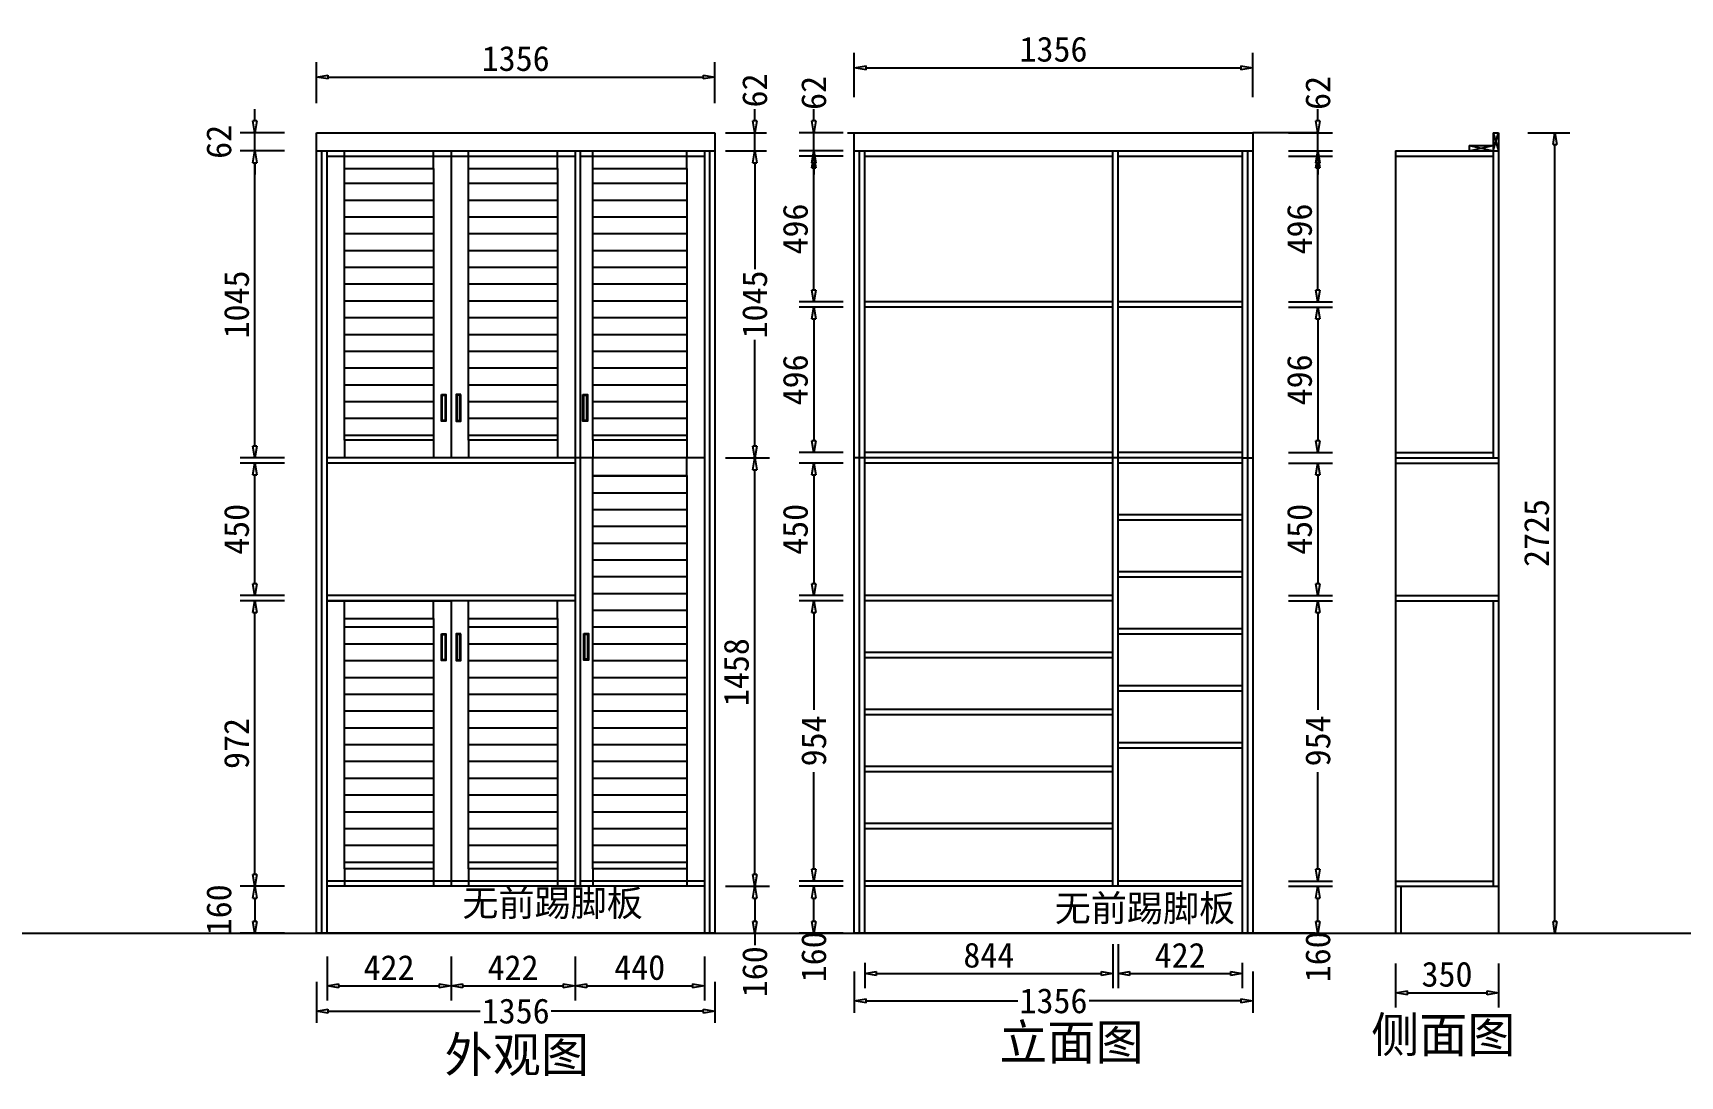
# Model space of a CAD drawing. Header units: millimetres. Extents: x 366509 to 398313, y -1245498 to -1202747.
# Drawn here: x 381936 to 387540, y -1241321 to -1237771 of the extents above; entities that cross this region are included whole.
import ezdxf

# ---------------------------------------------------------------- set-up
doc = ezdxf.new("R2010")
doc.units = ezdxf.units.MM
doc.header["$LTSCALE"] = 20
doc.layers.get('Defpoints').update_dxf_attribs({"color": 250})
doc.styles.get("Standard").update_dxf_attribs({"font": 'SimSun.ttf', "height": 85})
doc.dimstyles.new('200', dxfattribs={"dimtxt": 90, "dimasz": 40, "dimexe": 50, "dimexo": 100, "dimgap": 20, "dimtad": 1, "dimdec": 0, "dimtxsty": 'Standard', "dimblk": 'CLOSEDBLANK', "dimcen": 100, "dimdle": 50, "dimclrd": 256, "dimclre": 256, "dimclrt": 256, "dimadec": 0, "dimazin": 0, "dimtfac": 1, "dimtdec": 0, "dimtmove": 2, "dimatfit": 3, "dimldrblk": 'CLOSEDBLANK', "dimfxl": 100, "dimfxlon": 1, "dimlwd": 25, "dimlwe": 25, "dimarcsym": 0})
doc.dimstyles.new('周文晶', dxfattribs={"dimtxt": 70, "dimasz": 40, "dimexe": 40, "dimexo": 30, "dimgap": 10, "dimtad": 0, "dimdec": 0, "dimtxsty": 'Standard', "dimblk": 'CLOSEDBLANK', "dimcen": 200, "dimclrd": 256, "dimclre": 256, "dimadec": 0, "dimazin": 0, "dimtfac": 1, "dimtdec": 0, "dimtmove": 0, "dimatfit": 3, "dimldrblk": 'CLOSEDBLANK', "dimfxl": 100, "dimfxlon": 1, "dimarcsym": 0})

# ---------------------------------------------------------------- blocks, each defined once
blk = doc.blocks.new('_ClosedBlank')
at = {"color": 0, "linetype": 'ByBlock', "lineweight": -2}
for p, q in [((-1, 0.17), (0, 0)), ((-1, 0.17), (-1, -0.17)), ((0, 0), (-1, -0.17))]:
    blk.add_line(p, q, dxfattribs=at)
blk = doc.blocks.new('*D1593')
at = {"lineweight": 25, "transparency": 16777216}
for p, q in [((386208.2, -1240675.2), (386358.2, -1240675.2)), ((386308.2, -1240795.2), (386308.2, -1240715.2)), ((386208.2, -1240835.2), (386358.2, -1240835.2))]:
    blk.add_line(p, q, dxfattribs=at)
at = {"layer": 'Defpoints', "color": 0, "transparency": 16777216}
for p in [(386050.4, -1240675.2), (386308.2, -1240675.2), (386086.4, -1240835.2)]:
    blk.add_point(p, dxfattribs=at)
at = {"lineweight": 25, "transparency": 16777216, "xscale": 40, "yscale": 40, "zscale": 40}
for p, rotation in [((386308.2, -1240675.2), 90), ((386308.2, -1240835.2), 270)]:
    blk.add_blockref('_ClosedBlank', p, dxfattribs=dict(at, rotation=rotation))
at = {"lineweight": -3, "transparency": 16777216, "insert": (386308.2, -1240915.2), "char_height": 85, "attachment_point": 5, "rotation": 90}
blk.add_mtext('160', dxfattribs=at)
blk = doc.blocks.new('*D1598')
at = {"lineweight": 25, "transparency": 16777216}
for p, q in [((386208.2, -1239703.2), (386358.2, -1239703.2)), ((386308.2, -1239743.2), (386308.2, -1240074.3)), ((386308.2, -1240617.2), (386308.2, -1240286.2)), ((386208.2, -1240657.2), (386358.2, -1240657.2))]:
    blk.add_line(p, q, dxfattribs=at)
at = {"layer": 'Defpoints', "color": 0, "transparency": 16777216}
for p in [(386050.4, -1239703.2), (386308.2, -1239703.2), (386050.4, -1240657.2)]:
    blk.add_point(p, dxfattribs=at)
at = {"lineweight": 25, "transparency": 16777216, "xscale": 40, "yscale": 40, "zscale": 40}
for p, rotation in [((386308.2, -1239703.2), 90), ((386308.2, -1240657.2), 270)]:
    blk.add_blockref('_ClosedBlank', p, dxfattribs=dict(at, rotation=rotation))
at = {"lineweight": -3, "transparency": 16777216, "insert": (386308.2, -1240180.2), "char_height": 85, "attachment_point": 5, "rotation": 90}
blk.add_mtext('954', dxfattribs=at)
blk = doc.blocks.new('*D1599')
at = {"lineweight": 25, "transparency": 16777216}
for p, q in [((386208.2, -1239235.2), (386358.2, -1239235.2)), ((386308.2, -1239275.2), (386308.2, -1239645.2)), ((386208.2, -1239685.2), (386358.2, -1239685.2))]:
    blk.add_line(p, q, dxfattribs=at)
at = {"layer": 'Defpoints', "color": 0, "transparency": 16777216}
for p in [(386050.4, -1239235.2), (386050.4, -1239685.2), (386308.2, -1239685.2)]:
    blk.add_point(p, dxfattribs=at)
at = {"lineweight": 25, "transparency": 16777216, "xscale": 40, "yscale": 40, "zscale": 40}
for p, rotation in [((386308.2, -1239235.2), 90), ((386308.2, -1239685.2), 270)]:
    blk.add_blockref('_ClosedBlank', p, dxfattribs=dict(at, rotation=rotation))
at = {"lineweight": -3, "transparency": 16777216, "insert": (386245.7, -1239460.2), "char_height": 85, "attachment_point": 5, "rotation": 90}
blk.add_mtext('450', dxfattribs=at)
blk = doc.blocks.new('*D1600')
at = {"lineweight": 25, "transparency": 16777216}
for p, q in [((386208.2, -1238703.7), (386358.2, -1238703.7)), ((386308.2, -1238743.7), (386308.2, -1239159.2)), ((386208.2, -1239199.2), (386358.2, -1239199.2))]:
    blk.add_line(p, q, dxfattribs=at)
at = {"layer": 'Defpoints', "color": 0, "transparency": 16777216}
for p in [(386050.4, -1238703.7), (386050.4, -1239199.2), (386308.2, -1239199.2)]:
    blk.add_point(p, dxfattribs=at)
at = {"lineweight": 25, "transparency": 16777216, "xscale": 40, "yscale": 40, "zscale": 40}
for p, rotation in [((386308.2, -1238703.7), 90), ((386308.2, -1239199.2), 270)]:
    blk.add_blockref('_ClosedBlank', p, dxfattribs=dict(at, rotation=rotation))
at = {"lineweight": -3, "transparency": 16777216, "insert": (386245.7, -1238951.5), "char_height": 85, "attachment_point": 5, "rotation": 90}
blk.add_mtext('496', dxfattribs=at)
blk = doc.blocks.new('*D1601')
at = {"lineweight": 25, "transparency": 16777216}
for p, q in [((386208.2, -1238190.2), (386358.2, -1238190.2)), ((386308.2, -1238645.7), (386308.2, -1238230.2)), ((386208.2, -1238685.7), (386358.2, -1238685.7))]:
    blk.add_line(p, q, dxfattribs=at)
at = {"layer": 'Defpoints', "color": 0, "transparency": 16777216}
for p in [(386050.4, -1238190.2), (386308.2, -1238190.2), (386050.4, -1238685.7)]:
    blk.add_point(p, dxfattribs=at)
at = {"lineweight": 25, "transparency": 16777216, "xscale": 40, "yscale": 40, "zscale": 40}
for p, rotation in [((386308.2, -1238190.2), 90), ((386308.2, -1238685.7), 270)]:
    blk.add_blockref('_ClosedBlank', p, dxfattribs=dict(at, rotation=rotation))
at = {"lineweight": -3, "transparency": 16777216, "insert": (386245.7, -1238438), "char_height": 85, "attachment_point": 5, "rotation": 90}
blk.add_mtext('496', dxfattribs=at)
blk = doc.blocks.new('*D1602')
at = {"lineweight": 25, "transparency": 16777216}
for p, q in [((386308.2, -1238070.2), (386308.2, -1238030.2)), ((386208.2, -1238110.2), (386358.2, -1238110.2)), ((386308.2, -1238172.2), (386308.2, -1238110.2)), ((386208.2, -1238172.2), (386358.2, -1238172.2)), ((386308.2, -1238212.2), (386308.2, -1238252.2))]:
    blk.add_line(p, q, dxfattribs=at)
at = {"layer": 'Defpoints', "color": 0, "transparency": 16777216}
for p in [(386086.4, -1238110.2), (386308.2, -1238110.2), (386086.4, -1238172.2)]:
    blk.add_point(p, dxfattribs=at)
at = {"lineweight": 25, "transparency": 16777216, "xscale": 40, "yscale": 40, "zscale": 40}
for p, rotation in [((386308.2, -1238110.2), 270), ((386308.2, -1238172.2), 90)]:
    blk.add_blockref('_ClosedBlank', p, dxfattribs=dict(at, rotation=rotation))
at = {"lineweight": -3, "transparency": 16777216, "insert": (386308.2, -1237974.7), "char_height": 85, "attachment_point": 5, "rotation": 90}
blk.add_mtext('62', dxfattribs=at)
blk = doc.blocks.new('*D1603')
at = {"lineweight": 25, "transparency": 16777216}
for p, q in [((385610.4, -1240872.4), (385610.4, -1241022.4)), ((384766.4, -1240935.2), (384766.4, -1241022.4)), ((384806.4, -1240972.4), (385570.4, -1240972.4))]:
    blk.add_line(p, q, dxfattribs=at)
at = {"layer": 'Defpoints', "color": 0, "transparency": 16777216}
for p in [(385610.4, -1240657.2), (384766.4, -1240835.2), (385610.4, -1240972.4)]:
    blk.add_point(p, dxfattribs=at)
at = {"lineweight": 25, "transparency": 16777216, "xscale": 40, "yscale": 40, "zscale": 40, "rotation": 180}
blk.add_blockref('_ClosedBlank', (384766.4, -1240972.4), dxfattribs=at)
at = {"lineweight": 25, "transparency": 16777216, "xscale": 40, "yscale": 40, "zscale": 40}
blk.add_blockref('_ClosedBlank', (385610.4, -1240972.4), dxfattribs=at)
at = {"lineweight": -3, "transparency": 16777216, "insert": (385188.4, -1240909.9), "char_height": 85, "attachment_point": 5}
blk.add_mtext('844', dxfattribs=at)
blk = doc.blocks.new('*D1604')
at = {"lineweight": 25, "transparency": 16777216}
for p, q in [((385628.4, -1240872.4), (385628.4, -1241022.4)), ((386050.4, -1240935.2), (386050.4, -1241022.4)), ((385668.4, -1240972.4), (386010.4, -1240972.4))]:
    blk.add_line(p, q, dxfattribs=at)
at = {"layer": 'Defpoints', "color": 0, "transparency": 16777216}
for p in [(385628.4, -1240657.2), (386050.4, -1240835.2), (386050.4, -1240972.4)]:
    blk.add_point(p, dxfattribs=at)
at = {"lineweight": 25, "transparency": 16777216, "xscale": 40, "yscale": 40, "zscale": 40, "rotation": 180}
blk.add_blockref('_ClosedBlank', (385628.4, -1240972.4), dxfattribs=at)
at = {"lineweight": 25, "transparency": 16777216, "xscale": 40, "yscale": 40, "zscale": 40}
blk.add_blockref('_ClosedBlank', (386050.4, -1240972.4), dxfattribs=at)
at = {"lineweight": -3, "transparency": 16777216, "insert": (385839.4, -1240909.9), "char_height": 85, "attachment_point": 5}
blk.add_mtext('422', dxfattribs=at)
blk = doc.blocks.new('*D1605')
at = {"lineweight": 25, "transparency": 16777216}
for p, q in [((384730.4, -1237988.9), (384730.4, -1237838.9)), ((384770.4, -1237888.9), (386046.4, -1237888.9)), ((386086.4, -1237988.9), (386086.4, -1237838.9))]:
    blk.add_line(p, q, dxfattribs=at)
at = {"layer": 'Defpoints', "color": 0, "transparency": 16777216}
for p in [(386086.4, -1237888.9), (384730.4, -1238110.2), (386086.4, -1238110.2)]:
    blk.add_point(p, dxfattribs=at)
at = {"lineweight": 25, "transparency": 16777216, "xscale": 40, "yscale": 40, "zscale": 40, "rotation": 180}
blk.add_blockref('_ClosedBlank', (384730.4, -1237888.9), dxfattribs=at)
at = {"lineweight": 25, "transparency": 16777216, "xscale": 40, "yscale": 40, "zscale": 40}
blk.add_blockref('_ClosedBlank', (386086.4, -1237888.9), dxfattribs=at)
at = {"lineweight": -3, "transparency": 16777216, "insert": (385408.4, -1237826.4), "char_height": 85, "attachment_point": 5}
blk.add_mtext('1356', dxfattribs=at)
blk = doc.blocks.new('*D1594')
at = {"lineweight": 25, "transparency": 16777216}
for p, q in [((382936.3, -1240914.2), (382936.3, -1241064.2)), ((383358.3, -1240914.2), (383358.3, -1241064.2)), ((382976.3, -1241014.2), (383318.3, -1241014.2))]:
    blk.add_line(p, q, dxfattribs=at)
at = {"layer": 'Defpoints', "color": 0, "transparency": 16777216}
for p in [(382936.3, -1240812.6), (383358.3, -1240812.6), (383358.3, -1241014.2)]:
    blk.add_point(p, dxfattribs=at)
at = {"lineweight": 25, "transparency": 16777216, "xscale": 40, "yscale": 40, "zscale": 40, "rotation": 180}
blk.add_blockref('_ClosedBlank', (382936.3, -1241014.2), dxfattribs=at)
at = {"lineweight": 25, "transparency": 16777216, "xscale": 40, "yscale": 40, "zscale": 40}
blk.add_blockref('_ClosedBlank', (383358.3, -1241014.2), dxfattribs=at)
at = {"lineweight": -3, "transparency": 16777216, "insert": (383147.3, -1240951.7), "char_height": 85, "attachment_point": 5}
blk.add_mtext('422', dxfattribs=at)
blk = doc.blocks.new('*D1595')
at = {"lineweight": 25, "transparency": 16777216}
for p, q in [((383358.3, -1240914.2), (383358.3, -1241064.2)), ((383780.3, -1240914.2), (383780.3, -1241064.2)), ((383398.3, -1241014.2), (383740.3, -1241014.2))]:
    blk.add_line(p, q, dxfattribs=at)
at = {"layer": 'Defpoints', "color": 0, "transparency": 16777216}
for p in [(383358.3, -1240812.6), (383780.3, -1240812.6), (383780.3, -1241014.2)]:
    blk.add_point(p, dxfattribs=at)
at = {"lineweight": 25, "transparency": 16777216, "xscale": 40, "yscale": 40, "zscale": 40, "rotation": 180}
blk.add_blockref('_ClosedBlank', (383358.3, -1241014.2), dxfattribs=at)
at = {"lineweight": 25, "transparency": 16777216, "xscale": 40, "yscale": 40, "zscale": 40}
blk.add_blockref('_ClosedBlank', (383780.3, -1241014.2), dxfattribs=at)
at = {"lineweight": -3, "transparency": 16777216, "insert": (383569.3, -1240951.7), "char_height": 85, "attachment_point": 5}
blk.add_mtext('422', dxfattribs=at)
blk = doc.blocks.new('*D1596')
at = {"lineweight": 25, "transparency": 16777216}
for p, q in [((383780.3, -1240914.2), (383780.3, -1241064.2)), ((384220.3, -1240914.2), (384220.3, -1241064.2)), ((383820.3, -1241014.2), (384180.3, -1241014.2))]:
    blk.add_line(p, q, dxfattribs=at)
at = {"layer": 'Defpoints', "color": 0, "transparency": 16777216}
for p in [(383780.3, -1240812.6), (384220.3, -1240812.6), (384220.3, -1241014.2)]:
    blk.add_point(p, dxfattribs=at)
at = {"lineweight": 25, "transparency": 16777216, "xscale": 40, "yscale": 40, "zscale": 40, "rotation": 180}
blk.add_blockref('_ClosedBlank', (383780.3, -1241014.2), dxfattribs=at)
at = {"lineweight": 25, "transparency": 16777216, "xscale": 40, "yscale": 40, "zscale": 40}
blk.add_blockref('_ClosedBlank', (384220.3, -1241014.2), dxfattribs=at)
at = {"lineweight": -3, "transparency": 16777216, "insert": (384000.3, -1240951.7), "char_height": 85, "attachment_point": 5}
blk.add_mtext('440', dxfattribs=at)
blk = doc.blocks.new('*D1606')
at = {"lineweight": 25, "transparency": 16777216}
for p, q in [((382791.1, -1240675.2), (382641.1, -1240675.2)), ((382691.1, -1240715.2), (382691.1, -1240795.2)), ((382791.1, -1240835.2), (382641.1, -1240835.2))]:
    blk.add_line(p, q, dxfattribs=at)
at = {"layer": 'Defpoints', "color": 0, "transparency": 16777216}
for p in [(382936.3, -1240675.2), (382691.1, -1240835.2), (382900.3, -1240835.2)]:
    blk.add_point(p, dxfattribs=at)
at = {"lineweight": 25, "transparency": 16777216, "xscale": 40, "yscale": 40, "zscale": 40}
for p, rotation in [((382691.1, -1240675.2), 90), ((382691.1, -1240835.2), 270)]:
    blk.add_blockref('_ClosedBlank', p, dxfattribs=dict(at, rotation=rotation))
at = {"lineweight": -3, "transparency": 16777216, "insert": (382568.6, -1240755.2), "char_height": 85, "attachment_point": 5, "rotation": 90}
blk.add_mtext('160', dxfattribs=at)
blk = doc.blocks.new('*D1607')
at = {"lineweight": 25, "transparency": 16777216}
for p, q in [((382791.1, -1239703.2), (382641.1, -1239703.2)), ((382691.1, -1240635.2), (382691.1, -1239743.2)), ((382791.1, -1240675.2), (382641.1, -1240675.2))]:
    blk.add_line(p, q, dxfattribs=at)
at = {"layer": 'Defpoints', "color": 0, "transparency": 16777216}
for p in [(382691.1, -1239703.2), (382936.3, -1239703.2), (382936.3, -1240675.2)]:
    blk.add_point(p, dxfattribs=at)
at = {"lineweight": 25, "transparency": 16777216, "xscale": 40, "yscale": 40, "zscale": 40}
for p, rotation in [((382691.1, -1239703.2), 90), ((382691.1, -1240675.2), 270)]:
    blk.add_blockref('_ClosedBlank', p, dxfattribs=dict(at, rotation=rotation))
at = {"lineweight": -3, "transparency": 16777216, "insert": (382628.6, -1240189.2), "char_height": 85, "attachment_point": 5, "rotation": 90}
blk.add_mtext('972', dxfattribs=at)
blk = doc.blocks.new('*D1608')
at = {"lineweight": 25, "transparency": 16777216}
for p, q in [((382791.1, -1239235.2), (382641.1, -1239235.2)), ((382691.1, -1239645.2), (382691.1, -1239275.2)), ((382791.1, -1239685.2), (382641.1, -1239685.2))]:
    blk.add_line(p, q, dxfattribs=at)
at = {"layer": 'Defpoints', "color": 0, "transparency": 16777216}
for p in [(382691.1, -1239235.2), (382936.3, -1239235.2), (382936.3, -1239685.2)]:
    blk.add_point(p, dxfattribs=at)
at = {"lineweight": 25, "transparency": 16777216, "xscale": 40, "yscale": 40, "zscale": 40}
for p, rotation in [((382691.1, -1239235.2), 90), ((382691.1, -1239685.2), 270)]:
    blk.add_blockref('_ClosedBlank', p, dxfattribs=dict(at, rotation=rotation))
at = {"lineweight": -3, "transparency": 16777216, "insert": (382628.6, -1239460.2), "char_height": 85, "attachment_point": 5, "rotation": 90}
blk.add_mtext('450', dxfattribs=at)
blk = doc.blocks.new('*D1609')
at = {"lineweight": 25, "transparency": 16777216}
for p, q in [((382791.1, -1238172.2), (382641.1, -1238172.2)), ((382691.1, -1239177.2), (382691.1, -1238212.2)), ((382791.1, -1239217.2), (382641.1, -1239217.2))]:
    blk.add_line(p, q, dxfattribs=at)
at = {"layer": 'Defpoints', "color": 0, "transparency": 16777216}
for p in [(382691.1, -1238172.2), (382936.3, -1238172.2), (382936.3, -1239217.2)]:
    blk.add_point(p, dxfattribs=at)
at = {"lineweight": 25, "transparency": 16777216, "xscale": 40, "yscale": 40, "zscale": 40}
for p, rotation in [((382691.1, -1238172.2), 90), ((382691.1, -1239217.2), 270)]:
    blk.add_blockref('_ClosedBlank', p, dxfattribs=dict(at, rotation=rotation))
at = {"lineweight": -3, "transparency": 16777216, "insert": (382628.6, -1238694.7), "char_height": 85, "attachment_point": 5, "rotation": 90}
blk.add_mtext('1045', dxfattribs=at)
blk = doc.blocks.new('*D1610')
at = {"lineweight": 25, "transparency": 16777216}
for p, q in [((382691.1, -1238070.2), (382691.1, -1238030.2)), ((382791.1, -1238110.2), (382641.1, -1238110.2)), ((382691.1, -1238172.2), (382691.1, -1238110.2)), ((382791.1, -1238172.2), (382641.1, -1238172.2)), ((382691.1, -1238212.2), (382691.1, -1238252.2))]:
    blk.add_line(p, q, dxfattribs=at)
at = {"layer": 'Defpoints', "color": 0, "transparency": 16777216}
for p in [(382691.1, -1238110.2), (382900.3, -1238110.2), (382936.3, -1238172.2)]:
    blk.add_point(p, dxfattribs=at)
at = {"lineweight": 25, "transparency": 16777216, "xscale": 40, "yscale": 40, "zscale": 40}
for p, rotation in [((382691.1, -1238110.2), 270), ((382691.1, -1238172.2), 90)]:
    blk.add_blockref('_ClosedBlank', p, dxfattribs=dict(at, rotation=rotation))
at = {"lineweight": -3, "transparency": 16777216, "insert": (382568.6, -1238141.2), "char_height": 85, "attachment_point": 5, "rotation": 90}
blk.add_mtext('62', dxfattribs=at)
blk = doc.blocks.new('*D1611')
at = {"lineweight": 25, "transparency": 16777216}
for p, q in [((382900.3, -1238010.2), (382900.3, -1237870.6)), ((384256.3, -1238010.2), (384256.3, -1237870.6)), ((382940.3, -1237920.6), (384216.3, -1237920.6))]:
    blk.add_line(p, q, dxfattribs=at)
at = {"layer": 'Defpoints', "color": 0, "transparency": 16777216}
for p in [(384256.3, -1237920.6), (382900.3, -1238110.2), (384256.3, -1238110.2)]:
    blk.add_point(p, dxfattribs=at)
at = {"lineweight": 25, "transparency": 16777216, "xscale": 40, "yscale": 40, "zscale": 40, "rotation": 180}
blk.add_blockref('_ClosedBlank', (382900.3, -1237920.6), dxfattribs=at)
at = {"lineweight": 25, "transparency": 16777216, "xscale": 40, "yscale": 40, "zscale": 40}
blk.add_blockref('_ClosedBlank', (384256.3, -1237920.6), dxfattribs=at)
at = {"lineweight": -3, "transparency": 16777216, "insert": (383578.3, -1237858.1), "char_height": 85, "attachment_point": 5}
blk.add_mtext('1356', dxfattribs=at)
blk = doc.blocks.new('*D1612')
at = {"lineweight": 25, "transparency": 16777216}
for p, q in [((384320.3, -1239217.2), (384442, -1239217.2)), ((384392, -1240635.2), (384392, -1239257.2)), ((384320.3, -1240675.2), (384442, -1240675.2))]:
    blk.add_line(p, q, dxfattribs=at)
at = {"layer": 'Defpoints', "color": 0, "transparency": 16777216}
for p in [(384220.3, -1239217.2), (384392, -1239217.2), (384220.3, -1240675.2)]:
    blk.add_point(p, dxfattribs=at)
at = {"lineweight": 25, "transparency": 16777216, "xscale": 40, "yscale": 40, "zscale": 40}
for p, rotation in [((384392, -1239217.2), 90), ((384392, -1240675.2), 270)]:
    blk.add_blockref('_ClosedBlank', p, dxfattribs=dict(at, rotation=rotation))
at = {"lineweight": -3, "transparency": 16777216, "insert": (384329.5, -1239946.2), "char_height": 85, "attachment_point": 5, "rotation": 90}
blk.add_mtext('1458', dxfattribs=at)
blk = doc.blocks.new('*D1613')
at = {"lineweight": 25, "transparency": 16777216}
for p, q in [((386572.5, -1240937.4), (386572.5, -1241087.4)), ((386922.5, -1240937.4), (386922.5, -1241087.4)), ((386612.5, -1241037.4), (386882.5, -1241037.4))]:
    blk.add_line(p, q, dxfattribs=at)
at = {"layer": 'Defpoints', "color": 0, "transparency": 16777216}
for p in [(386572.5, -1240835.2), (386922.5, -1240835.2), (386922.5, -1241037.4)]:
    blk.add_point(p, dxfattribs=at)
at = {"lineweight": 25, "transparency": 16777216, "xscale": 40, "yscale": 40, "zscale": 40, "rotation": 180}
blk.add_blockref('_ClosedBlank', (386572.5, -1241037.4), dxfattribs=at)
at = {"lineweight": 25, "transparency": 16777216, "xscale": 40, "yscale": 40, "zscale": 40}
blk.add_blockref('_ClosedBlank', (386922.5, -1241037.4), dxfattribs=at)
at = {"lineweight": -3, "transparency": 16777216, "insert": (386747.5, -1240974.9), "char_height": 85, "attachment_point": 5}
blk.add_mtext('350', dxfattribs=at)
blk = doc.blocks.new('*D1597')
at = {"lineweight": 25, "transparency": 16777216}
for p, q in [((387022.5, -1238110.2), (387164.9, -1238110.2)), ((387114.9, -1240795.2), (387114.9, -1238150.2)), ((387022.5, -1240835.2), (387164.9, -1240835.2))]:
    blk.add_line(p, q, dxfattribs=at)
at = {"layer": 'Defpoints', "color": 0, "transparency": 16777216}
for p in [(386922.5, -1238110.2), (387114.9, -1238110.2), (386922.5, -1240835.2)]:
    blk.add_point(p, dxfattribs=at)
at = {"lineweight": 25, "transparency": 16777216, "xscale": 40, "yscale": 40, "zscale": 40}
for p, rotation in [((387114.9, -1238110.2), 90), ((387114.9, -1240835.2), 270)]:
    blk.add_blockref('_ClosedBlank', p, dxfattribs=dict(at, rotation=rotation))
at = {"lineweight": -3, "transparency": 16777216, "insert": (387052.4, -1239472.7), "char_height": 85, "attachment_point": 5, "rotation": 90}
blk.add_mtext('2725', dxfattribs=at)
blk = doc.blocks.new('*D1614')
at = {"lineweight": -2, "transparency": 16777216}
for p, q in [((384292, -1240675.2), (384432, -1240675.2)), ((384392, -1240715.2), (384392, -1240795.2)), ((384292, -1240835.2), (384432, -1240835.2)), ((384392, -1240835.2), (384392, -1240875.2))]:
    blk.add_line(p, q, dxfattribs=at)
at = {"layer": 'Defpoints', "color": 0, "transparency": 16777216}
for p in [(384220.3, -1240675.2), (384220.3, -1240835.2), (384392, -1240835.2)]:
    blk.add_point(p, dxfattribs=at)
at = {"lineweight": -2, "transparency": 16777216, "xscale": 40, "yscale": 40, "zscale": 40}
for p, rotation in [((384392, -1240675.2), 90), ((384392, -1240835.2), 270)]:
    blk.add_blockref('_ClosedBlank', p, dxfattribs=dict(at, rotation=rotation))
at = {"color": 0, "transparency": 16777216, "insert": (384392, -1240966), "char_height": 85, "attachment_point": 5, "rotation": 90}
blk.add_mtext('160', dxfattribs=at)
blk = doc.blocks.new('*D1615')
at = {"lineweight": -2, "transparency": 16777216}
for p, q in [((384292, -1238172.2), (384432, -1238172.2)), ((384392, -1238212.2), (384392, -1238574.5)), ((384392, -1239177.2), (384392, -1238815)), ((384292, -1239217.2), (384432, -1239217.2))]:
    blk.add_line(p, q, dxfattribs=at)
at = {"layer": 'Defpoints', "color": 0, "transparency": 16777216}
for p in [(384220.3, -1238172.2), (384392, -1238172.2), (384220.3, -1239217.2)]:
    blk.add_point(p, dxfattribs=at)
at = {"lineweight": -2, "transparency": 16777216, "xscale": 40, "yscale": 40, "zscale": 40}
for p, rotation in [((384392, -1238172.2), 90), ((384392, -1239217.2), 270)]:
    blk.add_blockref('_ClosedBlank', p, dxfattribs=dict(at, rotation=rotation))
at = {"color": 0, "transparency": 16777216, "insert": (384392, -1238694.7), "char_height": 85, "attachment_point": 5, "rotation": 90}
blk.add_mtext('1045', dxfattribs=at)
blk = doc.blocks.new('*D1616')
at = {"lineweight": -2, "transparency": 16777216}
for p, q in [((384392, -1238070.2), (384392, -1238030.2)), ((384292, -1238110.2), (384432, -1238110.2)), ((384392, -1238172.2), (384392, -1238110.2)), ((384292, -1238172.2), (384432, -1238172.2)), ((384392, -1238212.2), (384392, -1238252.2))]:
    blk.add_line(p, q, dxfattribs=at)
at = {"layer": 'Defpoints', "color": 0, "transparency": 16777216}
for p in [(384220.3, -1238110.2), (384392, -1238110.2), (384220.3, -1238172.2)]:
    blk.add_point(p, dxfattribs=at)
at = {"lineweight": -2, "transparency": 16777216, "xscale": 40, "yscale": 40, "zscale": 40}
for p, rotation in [((384392, -1238110.2), 270), ((384392, -1238172.2), 90)]:
    blk.add_blockref('_ClosedBlank', p, dxfattribs=dict(at, rotation=rotation))
at = {"color": 0, "transparency": 16777216, "insert": (384392, -1237966.4), "char_height": 85, "attachment_point": 5, "rotation": 90}
blk.add_mtext('62', dxfattribs=at)
blk = doc.blocks.new('*D1617')
at = {"lineweight": 25, "transparency": 16777216}
for p, q in [((384692.8, -1240675.2), (384542.8, -1240675.2)), ((384592.8, -1240795.2), (384592.8, -1240715.2)), ((384692.8, -1240835.2), (384542.8, -1240835.2))]:
    blk.add_line(p, q, dxfattribs=at)
at = {"layer": 'Defpoints', "color": 0, "transparency": 16777216}
for p in [(384592.8, -1240675.2), (384850.6, -1240675.2), (384814.6, -1240835.2)]:
    blk.add_point(p, dxfattribs=at)
at = {"lineweight": 25, "transparency": 16777216, "xscale": 40, "yscale": 40, "zscale": 40}
for p, rotation in [((384592.8, -1240675.2), 90), ((384592.8, -1240835.2), 270)]:
    blk.add_blockref('_ClosedBlank', p, dxfattribs=dict(at, rotation=rotation))
at = {"lineweight": -3, "transparency": 16777216, "insert": (384592.8, -1240915.2), "char_height": 85, "attachment_point": 5, "rotation": 90}
blk.add_mtext('160', dxfattribs=at)
blk = doc.blocks.new('*D1618')
at = {"lineweight": 25, "transparency": 16777216}
for p, q in [((384692.8, -1239703.2), (384542.8, -1239703.2)), ((384592.8, -1239743.2), (384592.8, -1240074.3)), ((384592.8, -1240617.2), (384592.8, -1240286.2)), ((384692.8, -1240657.2), (384542.8, -1240657.2))]:
    blk.add_line(p, q, dxfattribs=at)
at = {"layer": 'Defpoints', "color": 0, "transparency": 16777216}
for p in [(384592.8, -1239703.2), (384850.6, -1239703.2), (384850.6, -1240657.2)]:
    blk.add_point(p, dxfattribs=at)
at = {"lineweight": 25, "transparency": 16777216, "xscale": 40, "yscale": 40, "zscale": 40}
for p, rotation in [((384592.8, -1239703.2), 90), ((384592.8, -1240657.2), 270)]:
    blk.add_blockref('_ClosedBlank', p, dxfattribs=dict(at, rotation=rotation))
at = {"lineweight": -3, "transparency": 16777216, "insert": (384592.8, -1240180.2), "char_height": 85, "attachment_point": 5, "rotation": 90}
blk.add_mtext('954', dxfattribs=at)
blk = doc.blocks.new('*D1619')
at = {"lineweight": 25, "transparency": 16777216}
for p, q in [((384692.8, -1239235.2), (384542.8, -1239235.2)), ((384592.8, -1239275.2), (384592.8, -1239645.2)), ((384692.8, -1239685.2), (384542.8, -1239685.2))]:
    blk.add_line(p, q, dxfattribs=at)
at = {"layer": 'Defpoints', "color": 0, "transparency": 16777216}
for p in [(384850.6, -1239235.2), (384592.8, -1239685.2), (384850.6, -1239685.2)]:
    blk.add_point(p, dxfattribs=at)
at = {"lineweight": 25, "transparency": 16777216, "xscale": 40, "yscale": 40, "zscale": 40}
for p, rotation in [((384592.8, -1239235.2), 90), ((384592.8, -1239685.2), 270)]:
    blk.add_blockref('_ClosedBlank', p, dxfattribs=dict(at, rotation=rotation))
at = {"lineweight": -3, "transparency": 16777216, "insert": (384530.3, -1239460.2), "char_height": 85, "attachment_point": 5, "rotation": 90}
blk.add_mtext('450', dxfattribs=at)
blk = doc.blocks.new('*D1620')
at = {"lineweight": 25, "transparency": 16777216}
for p, q in [((384692.8, -1238703.7), (384542.8, -1238703.7)), ((384592.8, -1238743.7), (384592.8, -1239159.2)), ((384692.8, -1239199.2), (384542.8, -1239199.2))]:
    blk.add_line(p, q, dxfattribs=at)
at = {"layer": 'Defpoints', "color": 0, "transparency": 16777216}
for p in [(384850.6, -1238703.7), (384592.8, -1239199.2), (384850.6, -1239199.2)]:
    blk.add_point(p, dxfattribs=at)
at = {"lineweight": 25, "transparency": 16777216, "xscale": 40, "yscale": 40, "zscale": 40}
for p, rotation in [((384592.8, -1238703.7), 90), ((384592.8, -1239199.2), 270)]:
    blk.add_blockref('_ClosedBlank', p, dxfattribs=dict(at, rotation=rotation))
at = {"lineweight": -3, "transparency": 16777216, "insert": (384530.3, -1238951.5), "char_height": 85, "attachment_point": 5, "rotation": 90}
blk.add_mtext('496', dxfattribs=at)
blk = doc.blocks.new('*D1621')
at = {"lineweight": 25, "transparency": 16777216}
for p, q in [((384692.8, -1238190.2), (384542.8, -1238190.2)), ((384592.8, -1238645.7), (384592.8, -1238230.2)), ((384692.8, -1238685.7), (384542.8, -1238685.7))]:
    blk.add_line(p, q, dxfattribs=at)
at = {"layer": 'Defpoints', "color": 0, "transparency": 16777216}
for p in [(384592.8, -1238190.2), (384850.6, -1238190.2), (384850.6, -1238685.7)]:
    blk.add_point(p, dxfattribs=at)
at = {"lineweight": 25, "transparency": 16777216, "xscale": 40, "yscale": 40, "zscale": 40}
for p, rotation in [((384592.8, -1238190.2), 90), ((384592.8, -1238685.7), 270)]:
    blk.add_blockref('_ClosedBlank', p, dxfattribs=dict(at, rotation=rotation))
at = {"lineweight": -3, "transparency": 16777216, "insert": (384530.3, -1238438), "char_height": 85, "attachment_point": 5, "rotation": 90}
blk.add_mtext('496', dxfattribs=at)
blk = doc.blocks.new('*D1622')
at = {"lineweight": 25, "transparency": 16777216}
for p, q in [((384592.8, -1238070.2), (384592.8, -1238030.2)), ((384692.8, -1238110.2), (384542.8, -1238110.2)), ((384592.8, -1238172.2), (384592.8, -1238110.2)), ((384692.8, -1238172.2), (384542.8, -1238172.2)), ((384592.8, -1238212.2), (384592.8, -1238252.2))]:
    blk.add_line(p, q, dxfattribs=at)
at = {"layer": 'Defpoints', "color": 0, "transparency": 16777216}
for p in [(384592.8, -1238110.2), (384814.6, -1238110.2), (384814.6, -1238172.2)]:
    blk.add_point(p, dxfattribs=at)
at = {"lineweight": 25, "transparency": 16777216, "xscale": 40, "yscale": 40, "zscale": 40}
for p, rotation in [((384592.8, -1238110.2), 270), ((384592.8, -1238172.2), 90)]:
    blk.add_blockref('_ClosedBlank', p, dxfattribs=dict(at, rotation=rotation))
at = {"lineweight": -3, "transparency": 16777216, "insert": (384592.8, -1237974.7), "char_height": 85, "attachment_point": 5, "rotation": 90}
blk.add_mtext('62', dxfattribs=at)
blk = doc.blocks.new('*D1641')
at = {"lineweight": -2, "transparency": 16777216}
for p, q in [((382900.3, -1241000.2), (382900.3, -1241140.2)), ((384256.3, -1241000.2), (384256.3, -1241140.2)), ((382940.3, -1241100.2), (383457.3, -1241100.2)), ((384216.3, -1241100.2), (383699.2, -1241100.2))]:
    blk.add_line(p, q, dxfattribs=at)
at = {"layer": 'Defpoints', "color": 0, "transparency": 16777216}
for p in [(382900.3, -1240835.2), (384256.3, -1240835.2), (384256.3, -1241100.2)]:
    blk.add_point(p, dxfattribs=at)
at = {"lineweight": -2, "transparency": 16777216, "xscale": 40, "yscale": 40, "zscale": 40, "rotation": 180}
blk.add_blockref('_ClosedBlank', (382900.3, -1241100.2), dxfattribs=at)
at = {"lineweight": -2, "transparency": 16777216, "xscale": 40, "yscale": 40, "zscale": 40}
blk.add_blockref('_ClosedBlank', (384256.3, -1241100.2), dxfattribs=at)
at = {"color": 0, "transparency": 16777216, "insert": (383578.3, -1241100.2), "char_height": 85, "attachment_point": 5}
blk.add_mtext('1356', dxfattribs=at)
blk = doc.blocks.new('*D1642')
at = {"lineweight": -2, "transparency": 16777216}
for p, q in [((384730.4, -1240965.3), (384730.4, -1241105.3)), ((386086.4, -1240965.3), (386086.4, -1241105.3)), ((384770.4, -1241065.3), (385287.4, -1241065.3)), ((386046.4, -1241065.3), (385529.4, -1241065.3))]:
    blk.add_line(p, q, dxfattribs=at)
at = {"layer": 'Defpoints', "color": 0, "transparency": 16777216}
for p in [(384730.4, -1240835.2), (386086.4, -1240835.2), (386086.4, -1241065.3)]:
    blk.add_point(p, dxfattribs=at)
at = {"lineweight": -2, "transparency": 16777216, "xscale": 40, "yscale": 40, "zscale": 40, "rotation": 180}
blk.add_blockref('_ClosedBlank', (384730.4, -1241065.3), dxfattribs=at)
at = {"lineweight": -2, "transparency": 16777216, "xscale": 40, "yscale": 40, "zscale": 40}
blk.add_blockref('_ClosedBlank', (386086.4, -1241065.3), dxfattribs=at)
at = {"color": 0, "transparency": 16777216, "insert": (385408.4, -1241065.3), "char_height": 85, "attachment_point": 5}
blk.add_mtext('1356', dxfattribs=at)

msp = doc.modelspace()

# ---------------------------------------------------------------- hatches: boundary and pattern name
at = {"lineweight": -3}
h = msp.add_hatch(dxfattribs=at)
h.set_pattern_fill('LINE', color=251, scale=18, style=0)
h.set_pattern_definition([(0, (258445.726, -1233253.076), (0, 57.15), [])])
h.paths.add_polyline_path([(383298.267, -1238232.223), (382996.267, -1238232.223), (382996.267, -1239157.223), (383298.267, -1239157.223)])
h = msp.add_hatch(dxfattribs=at)
h.set_pattern_fill('LINE', color=251, scale=18, style=0)
h.set_pattern_definition([(0, (258867.726, -1233253.076), (0, 57.15), [])])
h.paths.add_polyline_path([(383720.267, -1238232.223), (383418.267, -1238232.223), (383418.267, -1239157.223), (383720.267, -1239157.223)])
h = msp.add_hatch(dxfattribs=at)
h.set_pattern_fill('LINE', color=251, scale=18, style=0)
h.set_pattern_definition([(0, (259289.726, -1233253.076), (0, 57.15), [])])
h.paths.add_polyline_path([(383840.267, -1239157.223), (384160.267, -1239157.223), (384160.267, -1238232.223), (383840.267, -1238232.223)])
h = msp.add_hatch(dxfattribs=at)
h.set_pattern_fill('LINE', color=251, scale=18, style=0)
h.set_pattern_definition([(0, (259289.726, -1233106.076), (0, 57.15), [])])
h.paths.add_polyline_path([(383840.267, -1240615.223), (384160.267, -1240615.223), (384160.267, -1239277.223), (383840.267, -1239277.223)])
h = msp.add_hatch(dxfattribs=at)
h.set_pattern_fill('LINE', color=251, scale=18, style=0)
h.set_pattern_definition([(0, (258445.726, -1233106.076), (0, 57.15), [])])
h.paths.add_polyline_path([(382996.267, -1240615.223), (383298.267, -1240615.223), (383298.267, -1239763.223), (382996.267, -1239763.223)])
h = msp.add_hatch(dxfattribs=at)
h.set_pattern_fill('LINE', color=251, scale=18, style=0)
h.set_pattern_definition([(0, (258867.726, -1233106.076), (0, 57.15), [])])
h.paths.add_polyline_path([(383418.267, -1240615.223), (383720.267, -1240615.223), (383720.267, -1239763.223), (383418.267, -1239763.223)])

# ---------------------------------------------------------------- linework, layer by layer
for p, q in [((382900.267, -1238110.223), (384256.267, -1238110.223)), ((382900.267, -1240835.223), (382900.267, -1238110.223)), ((384256.267, -1238110.223), (384256.267, -1240835.223)), ((384707.184, -1238110.223), (384932.054, -1238110.223)), ((384730.384, -1238110.223), (386086.384, -1238110.223)), ((384730.384, -1240835.223), (384730.384, -1238110.223)), ((386086.384, -1238110.223), (386086.384, -1240835.223)), ((386311.253, -1238110.223), (386086.384, -1238110.223)), ((386904.53, -1238110.223), (386922.53, -1238110.223)), ((386904.53, -1238110.223), (386904.53, -1238172.223)), ((386904.53, -1238172.223), (386922.53, -1238110.223)), ((386904.53, -1238110.223), (386922.53, -1238172.223)), ((386922.53, -1238110.223), (386922.53, -1238172.223)), ((386822.53, -1238154.223), (386904.53, -1238154.223)), ((386822.53, -1238154.223), (386822.53, -1238172.223)), ((386822.53, -1238172.223), (386904.53, -1238154.223)), ((386822.53, -1238154.223), (386904.53, -1238172.223)), ((382900.267, -1238172.223), (384256.267, -1238172.223)), ((382918.267, -1240835.223), (382918.267, -1238172.223)), ((382936.267, -1240835.223), (382936.267, -1238172.223)), ((382996.267, -1238232.223), (382996.267, -1238172.223)), ((383298.267, -1238232.223), (383298.267, -1238172.223)), ((383358.267, -1238172.223), (383358.267, -1239217.223)), ((383418.267, -1238232.223), (383418.267, -1238172.223)), ((383720.267, -1238232.223), (383720.267, -1238172.223)), ((383780.267, -1238172.223), (383780.267, -1239217.223)), ((383798.267, -1238172.223), (383798.267, -1239217.223)), ((383840.267, -1238232.223), (383840.267, -1238172.223)), ((384160.267, -1238232.223), (384160.267, -1238172.223)), ((384220.267, -1238172.223), (384220.267, -1240835.223)), ((384220.267, -1238172.223), (384220.267, -1239217.223)), ((384238.267, -1238172.223), (384238.267, -1240835.223)), ((384730.384, -1238172.223), (386086.384, -1238172.223)), ((384748.384, -1240835.223), (384748.384, -1238172.223)), ((384766.384, -1240835.223), (384766.384, -1238172.223)), ((384766.384, -1238190.223), (385610.384, -1238190.223)), ((385610.384, -1240675.223), (385610.384, -1238172.223)), ((385628.384, -1240675.223), (385628.384, -1238172.223)), ((385628.384, -1238190.223), (386050.384, -1238190.223)), ((386050.384, -1238172.223), (386050.384, -1240835.223)), ((386068.384, -1238172.223), (386068.384, -1240835.223)), ((386572.53, -1238172.223), (386922.53, -1238172.223)), ((386572.53, -1238172.223), (386572.53, -1240835.223)), ((386572.53, -1238190.223), (386904.53, -1238190.223)), ((386904.53, -1238172.223), (386904.53, -1239217.223)), ((386904.53, -1238190.223), (386904.53, -1239217.223)), ((386922.53, -1238172.223), (386922.53, -1240835.223)), ((385610.384, -1238685.723), (384766.384, -1238685.723)), ((385610.384, -1238703.723), (384766.384, -1238703.723)), ((386050.384, -1238685.723), (385628.384, -1238685.723)), ((386050.384, -1238703.723), (385628.384, -1238703.723)), ((382996.267, -1239157.223), (382996.267, -1239217.223)), ((383298.267, -1239157.223), (383298.267, -1239217.223)), ((383418.267, -1239157.223), (383418.267, -1239217.223)), ((383720.267, -1239157.223), (383720.267, -1239217.223)), ((383840.267, -1239157.223), (383840.267, -1239217.223)), ((384160.267, -1239157.223), (384160.267, -1239217.223)), ((384220.267, -1239217.223), (382936.267, -1239217.223)), ((383780.267, -1239217.223), (383780.267, -1240675.223)), ((383798.267, -1239217.223), (383798.267, -1240675.223)), ((383840.267, -1239277.223), (383840.267, -1239217.223)), ((384160.267, -1239277.223), (384160.267, -1239217.223)), ((384748.384, -1239217.223), (384730.384, -1239217.223)), ((384766.384, -1239217.223), (384748.384, -1239217.223)), ((385610.384, -1239199.223), (384766.384, -1239199.223)), ((386050.384, -1239217.223), (384766.384, -1239217.223)), ((386050.384, -1239199.223), (385628.384, -1239199.223)), ((386050.384, -1239217.223), (386068.384, -1239217.223)), ((386068.384, -1239217.223), (386086.384, -1239217.223)), ((386572.53, -1239199.223), (386904.53, -1239199.223)), ((386572.53, -1239217.223), (386922.53, -1239217.223)), ((383780.267, -1239235.223), (382936.267, -1239235.223)), ((385610.384, -1239235.223), (384766.384, -1239235.223)), ((386050.384, -1239235.223), (385628.384, -1239235.223)), ((386572.53, -1239235.223), (386922.53, -1239235.223)), ((386050.384, -1239411.223), (385628.384, -1239411.223)), ((386050.384, -1239429.223), (385628.384, -1239429.223)), ((386050.384, -1239605.223), (385628.384, -1239605.223)), ((386050.384, -1239623.223), (385628.384, -1239623.223)), ((383780.267, -1239685.223), (382936.267, -1239685.223)), ((383780.267, -1239703.223), (382936.267, -1239703.223)), ((382996.267, -1239763.223), (382996.267, -1239703.223)), ((383298.267, -1239763.223), (383298.267, -1239703.223)), ((383358.267, -1239703.223), (383358.267, -1240675.223)), ((383418.267, -1239763.223), (383418.267, -1239703.223)), ((383720.267, -1239763.223), (383720.267, -1239703.223)), ((384220.267, -1239703.223), (384220.267, -1240675.223)), ((385610.384, -1239685.223), (384766.384, -1239685.223)), ((385610.384, -1239703.223), (384766.384, -1239703.223)), ((386572.53, -1239685.223), (386922.53, -1239685.223)), ((386572.53, -1239703.223), (386922.53, -1239703.223)), ((386904.53, -1239703.223), (386904.53, -1240675.223)), ((386050.384, -1239799.223), (385628.384, -1239799.223)), ((386050.384, -1239817.223), (385628.384, -1239817.223)), ((385610.384, -1239879.223), (384766.384, -1239879.223)), ((385610.384, -1239897.223), (384766.384, -1239897.223)), ((386050.384, -1239993.223), (385628.384, -1239993.223)), ((386050.384, -1240011.223), (385628.384, -1240011.223)), ((385610.384, -1240073.223), (384766.384, -1240073.223)), ((385610.384, -1240091.223), (384766.384, -1240091.223)), ((386050.384, -1240187.223), (385628.384, -1240187.223)), ((386050.384, -1240205.223), (385628.384, -1240205.223)), ((385610.384, -1240267.223), (384766.384, -1240267.223)), ((385610.384, -1240285.223), (384766.384, -1240285.223)), ((385610.384, -1240461.223), (384766.384, -1240461.223)), ((385610.384, -1240479.223), (384766.384, -1240479.223)), ((382996.267, -1240615.223), (382996.267, -1240675.223)), ((383298.267, -1240615.223), (383298.267, -1240675.223)), ((383418.267, -1240615.223), (383418.267, -1240675.223)), ((383720.267, -1240615.223), (383720.267, -1240675.223)), ((383840.267, -1240615.223), (383840.267, -1240675.223)), ((384160.267, -1240615.223), (384160.267, -1240675.223)), ((384220.267, -1240675.223), (382936.267, -1240675.223)), ((385610.384, -1240657.223), (384766.384, -1240657.223)), ((386050.384, -1240675.223), (384766.384, -1240675.223)), ((386050.384, -1240657.223), (385628.384, -1240657.223)), ((386572.53, -1240657.223), (386904.53, -1240657.223)), ((386572.53, -1240675.223), (386922.53, -1240675.223)), ((386590.53, -1240675.223), (386590.53, -1240835.223)), ((384256.267, -1240835.223), (382900.267, -1240835.223)), ((386086.384, -1240835.223), (384730.384, -1240835.223)), ((386298.418, -1240835.223), (386086.384, -1240835.223)), ((386572.53, -1240835.223), (386922.53, -1240835.223))]:
    msp.add_line(p, q, dxfattribs=at)
at = {"color": 251, "lineweight": -3}
for p, q in [((382936.267, -1238190.223), (383780.267, -1238190.223)), ((383798.267, -1238190.223), (384220.267, -1238190.223)), ((383780.267, -1240657.223), (382936.267, -1240657.223)), ((384220.267, -1240657.223), (383798.267, -1240657.223))]:
    msp.add_line(p, q, dxfattribs=at)
msp.add_line((366509.141, -1240835.223), (398312.891, -1240835.223))
at = {"lineweight": -3}
for points in [[(383358.267, -1239217.223), (382936.267, -1239217.223), (382936.267, -1238172.223), (383358.267, -1238172.223)], [(383298.267, -1239157.223), (382996.267, -1239157.223), (382996.267, -1238232.223), (383298.267, -1238232.223)], [(383720.267, -1239157.223), (383418.267, -1239157.223), (383418.267, -1238232.223), (383720.267, -1238232.223)], [(384160.267, -1239157.223), (383840.267, -1239157.223), (383840.267, -1238232.223), (384160.267, -1238232.223)], [(383325.455, -1239001.081), (383340.96, -1239001.081), (383340.96, -1239092.443), (383325.455, -1239092.443)], [(383328.455, -1239004.081), (383337.96, -1239004.081), (383337.96, -1239089.443), (383328.455, -1239089.443)], [(383391.079, -1239001.081), (383375.574, -1239001.081), (383375.574, -1239092.443), (383391.079, -1239092.443)], [(383388.079, -1239004.081), (383378.574, -1239004.081), (383378.574, -1239089.443), (383388.079, -1239089.443)], [(383806.682, -1239001.081), (383822.187, -1239001.081), (383822.187, -1239092.443), (383806.682, -1239092.443)], [(383809.682, -1239004.081), (383819.187, -1239004.081), (383819.187, -1239089.443), (383809.682, -1239089.443)], [(383840.267, -1239277.223), (384160.267, -1239277.223), (384160.267, -1240615.223), (383840.267, -1240615.223)], [(382936.267, -1239703.223), (383358.267, -1239703.223), (383358.267, -1240675.223), (382936.267, -1240675.223)], [(382996.267, -1239763.223), (383298.267, -1239763.223), (383298.267, -1240615.223), (382996.267, -1240615.223)], [(383418.267, -1239763.223), (383720.267, -1239763.223), (383720.267, -1240615.223), (383418.267, -1240615.223)], [(383325.455, -1239815.672), (383340.96, -1239815.672), (383340.96, -1239907.035), (383325.455, -1239907.035)], [(383328.455, -1239818.672), (383337.96, -1239818.672), (383337.96, -1239904.035), (383328.455, -1239904.035)], [(383391.079, -1239815.672), (383375.574, -1239815.672), (383375.574, -1239907.035), (383391.079, -1239907.035)], [(383388.079, -1239818.672), (383378.574, -1239818.672), (383378.574, -1239904.035), (383388.079, -1239904.035)], [(383810.666, -1239814.266), (383826.171, -1239814.266), (383826.171, -1239905.628), (383810.666, -1239905.628)], [(383813.666, -1239817.266), (383823.171, -1239817.266), (383823.171, -1239902.628), (383813.666, -1239902.628)]]:
    msp.add_lwpolyline(points, close=True, dxfattribs=at)

# ---------------------------------------------------------------- texts
at = {"lineweight": -3, "attachment_point": 1}
for s, insert, char_height, width in [('无前踢脚板', (383396.847, -1240686.862), 90, 1124.59644), ('无前踢脚板', (385412.492, -1240704.665), 90, 1124.59644), ('立面图', (385223.832, -1241145.566), 120, 1869.59317), ('侧面图', (386489.418, -1241120.253), 120, 1869.59317), ('外观图', (383336.385, -1241187.964), 120, 1869.59317)]:
    msp.add_mtext(s, dxfattribs=dict(at, insert=insert, char_height=char_height, width=width))

# ---------------------------------------------------------------- dimensions: what is measured, and where the dimension line sits
at = {"lineweight": -3}
for base, p1, p2, picture, middle in [((386086.384, -1237888.894), (384730.384, -1238110.223), (386086.384, -1238110.223), '*D1605', (385408.384, -1237826.394)), ((384256.267, -1237920.631), (382900.267, -1238110.223), (384256.267, -1238110.223), '*D1611', (383578.267, -1237858.131)), ((385610.384, -1240972.432), (384766.384, -1240835.223), (385610.384, -1240657.223), '*D1603', (385188.384, -1240909.932)), ((386050.384, -1240972.432), (385628.384, -1240657.223), (386050.384, -1240835.223), '*D1604', (385839.384, -1240909.932)), ((383358.267, -1241014.235), (382936.267, -1240812.605), (383358.267, -1240812.605), '*D1594', (383147.267, -1240951.735)), ((383780.267, -1241014.235), (383358.267, -1240812.605), (383780.267, -1240812.605), '*D1595', (383569.267, -1240951.735)), ((384220.267, -1241014.235), (383780.267, -1240812.605), (384220.267, -1240812.605), '*D1596', (384000.267, -1240951.735)), ((386922.53, -1241037.416), (386572.53, -1240835.223), (386922.53, -1240835.223), '*D1613', (386747.53, -1240974.916))]:
    dim = msp.add_linear_dim(base=base, p1=p1, p2=p2, dimstyle='200', dxfattribs=at)
    dim.commit()
    dim.dimension.update_dxf_attribs({"geometry": picture, "text_midpoint": middle})
for base, p1, p2, picture, middle in [((384391.97, -1238110.223), (384220.267, -1238172.223), (384220.267, -1238110.223), '*D1616', (384391.97, -1237966.39)), ((384391.97, -1238172.223), (384220.267, -1239217.223), (384220.267, -1238172.223), '*D1615', (384391.97, -1238694.723)), ((384391.97, -1240835.223), (384220.267, -1240675.223), (384220.267, -1240835.223), '*D1614', (384391.97, -1240965.973))]:
    dim = msp.add_linear_dim(base=base, p1=p1, p2=p2, angle=90, dimstyle='周文晶')
    dim.commit()
    dim.dimension.update_dxf_attribs({"geometry": picture, "text_midpoint": middle})
for base, p1, p2, picture, middle in [((384592.8, -1238110.223), (384814.593, -1238172.223), (384814.593, -1238110.223), '*D1622', (384592.8, -1237974.713)), ((386308.177, -1238110.223), (386086.384, -1238172.223), (386086.384, -1238110.223), '*D1602', (386308.177, -1237974.713)), ((384592.8, -1239703.223), (384850.593, -1240657.223), (384850.593, -1239703.223), '*D1618', (384592.8, -1240180.223)), ((386308.177, -1239703.223), (386050.384, -1240657.223), (386050.384, -1239703.223), '*D1598', (386308.177, -1240180.223)), ((384592.8, -1240675.223), (384814.593, -1240835.223), (384850.593, -1240675.223), '*D1617', (384592.8, -1240915.223)), ((386308.177, -1240675.223), (386086.384, -1240835.223), (386050.384, -1240675.223), '*D1593', (386308.177, -1240915.223))]:
    dim = msp.add_linear_dim(base=base, p1=p1, p2=p2, angle=270, dimstyle='200', dxfattribs=at)
    dim.commit()
    dim.dimension.update_dxf_attribs({"geometry": picture, "text_midpoint": middle, "dimtype": 128})
for base, p1, p2, angle, picture, middle in [((382691.096, -1238110.223), (382936.267, -1238172.223), (382900.267, -1238110.223), 270, '*D1610', (382568.596, -1238141.223)), ((387114.891, -1238110.223), (386922.53, -1240835.223), (386922.53, -1238110.223), 90, '*D1597', (387052.391, -1239472.723)), ((382691.096, -1238172.223), (382936.267, -1239217.223), (382936.267, -1238172.223), 270, '*D1609', (382628.596, -1238694.723)), ((384592.799885422, -1238190.223353866), (384850.593056362, -1238685.723353866), (384850.593056362, -1238190.223353866), 270, '*D1621', (384530.299885422, -1238437.973353866)), ((386308.176677078, -1238190.223353866), (386050.383506138, -1238685.723353866), (386050.383506138, -1238190.223353866), 270, '*D1601', (386245.676677078, -1238437.973353866)), ((384592.799885422, -1239199.223353866), (384850.593056362, -1238703.723353866), (384850.593056362, -1239199.223353866), 270, '*D1620', (384530.299885422, -1238951.473353866)), ((386308.176677078, -1239199.223353866), (386050.383506138, -1238703.723353866), (386050.383506138, -1239199.223353866), 270, '*D1600', (386245.676677078, -1238951.473353866)), ((384391.97, -1239217.223), (384220.267, -1240675.223), (384220.267, -1239217.223), 90, '*D1612', (384329.47, -1239946.223)), ((382691.096, -1239235.223), (382936.267, -1239685.223), (382936.267, -1239235.223), 270, '*D1608', (382628.596, -1239460.223)), ((384592.8, -1239685.223), (384850.593, -1239235.223), (384850.593, -1239685.223), 270, '*D1619', (384530.3, -1239460.223)), ((386308.177, -1239685.223), (386050.384, -1239235.223), (386050.384, -1239685.223), 270, '*D1599', (386245.677, -1239460.223)), ((382691.096, -1239703.223), (382936.267, -1240675.223), (382936.267, -1239703.223), 270, '*D1607', (382628.596, -1240189.223)), ((382691.096, -1240835.223), (382936.267, -1240675.223), (382900.267, -1240835.223), 270, '*D1606', (382568.596, -1240755.223))]:
    dim = msp.add_linear_dim(base=base, p1=p1, p2=p2, angle=angle, dimstyle='200', dxfattribs=at)
    dim.commit()
    dim.dimension.update_dxf_attribs({"geometry": picture, "text_midpoint": middle})
for base, p1, p2, picture, middle in [((384256.267, -1241100.156), (382900.267, -1240835.223), (384256.267, -1240835.223), '*D1641', (383578.267, -1241100.156)), ((386086.384, -1241065.312), (384730.384, -1240835.223), (386086.384, -1240835.223), '*D1642', (385408.384, -1241065.312))]:
    dim = msp.add_linear_dim(base=base, p1=p1, p2=p2, dimstyle='周文晶')
    dim.commit()
    dim.dimension.update_dxf_attribs({"geometry": picture, "text_midpoint": middle})

doc.saveas('drawing.dxf')
